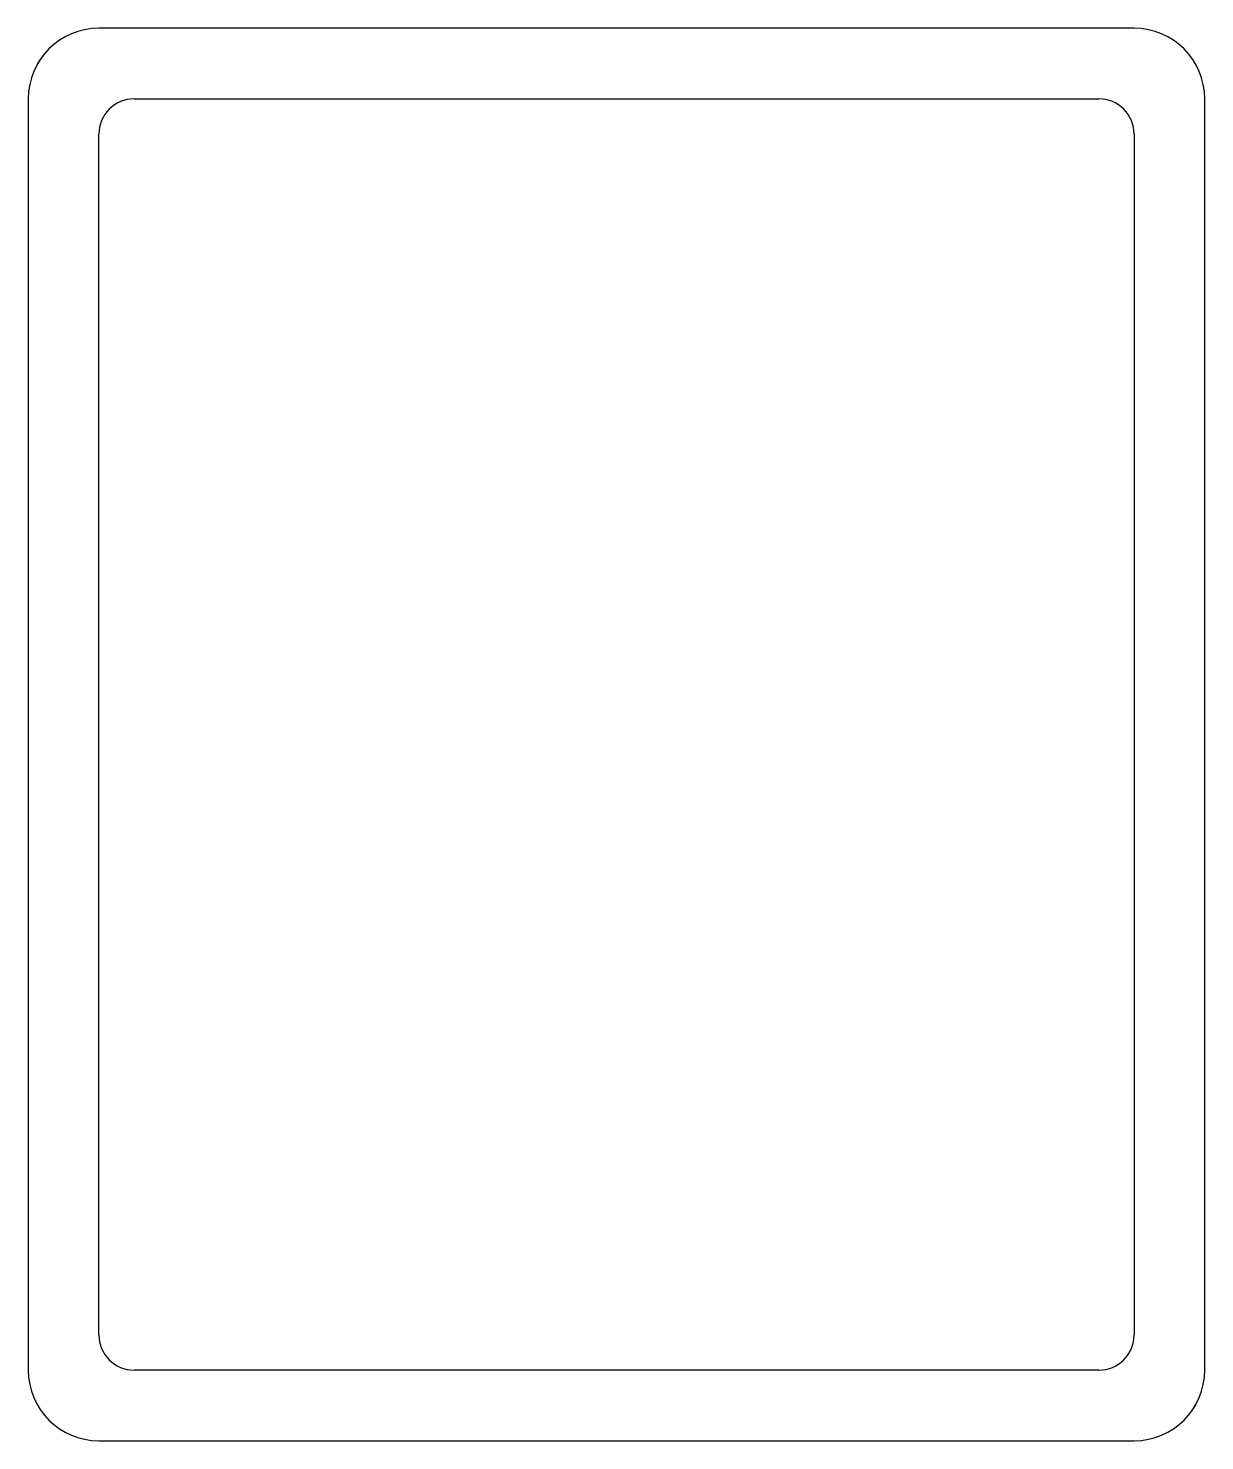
# Model space of a CAD drawing. Header units: metres. Extents: x -25 to 25, y -30 to 30.
import ezdxf

# ---------------------------------------------------------------- set-up
doc = ezdxf.new("R2010")
doc.units = ezdxf.units.M
doc.linetypes.add('Dash', pattern=[6.35, 3.175, -3.175])
doc.layers.add('A-DETL-GENF', color=92, linetype='Continuous', lineweight=18)
doc.layers.add('A-DETL-GENF-HDLN', color=1, linetype='Dash', lineweight=18)

# ---------------------------------------------------------------- blocks, each defined once
blk = doc.blocks.new('28 kokerprofiel - 60x50x3-4433245-00_0 Basismaterialen')
at = {"layer": 'A-DETL-GENF', "lineweight": 25}
for p, q in [((22, 30), (-22, 30)), ((-25, 27), (-25, -27)), ((-20.5, 27), (20.5, 27)), ((25, -27), (25, 27)), ((-22, -25.5), (-22, 25.5)), ((22, 25.5), (22, -25.5)), ((20.5, -27), (-20.5, -27)), ((-22, -30), (22, -30))]:
    blk.add_line(p, q, dxfattribs=at)
for centre, radius, start, end in [((-22, 27), 3, 90, 180), ((22, 27), 3, 360, 90), ((-20.5, 25.5), 1.5, 90, 180), ((20.5, 25.5), 1.5, 0, 90), ((-20.5, -25.5), 1.5, 180, 270), ((20.5, -25.5), 1.5, 270, 0), ((22, -27), 3, 270, 360), ((-22, -27), 3, 180, 270)]:
    blk.add_arc(centre, radius, start, end, dxfattribs=at)
at = {"layer": 'A-DETL-GENF-HDLN'}
for p, q in [((-22, 30), (22, 30)), ((-25, -27), (-25, 27)), ((-20.5, 27), (20.5, 27)), ((25, 27), (25, -27)), ((-22, -25.5), (-22, 25.5)), ((22, 25.5), (22, -25.5)), ((20.5, -27), (-20.5, -27)), ((22, -30), (-22, -30))]:
    blk.add_line(p, q, dxfattribs=at)
for centre, radius, start, end in [((-22, 27), 3, 90, 180), ((22, 27), 3, 360, 90), ((-20.5, 25.5), 1.5, 90, 180), ((20.5, 25.5), 1.5, 360, 90), ((-20.5, -25.5), 1.5, 180, 270), ((20.5, -25.5), 1.5, 270, 0), ((22, -27), 3, 270, 0), ((-22, -27), 3, 180, 270)]:
    blk.add_arc(centre, radius, start, end, dxfattribs=at)

msp = doc.modelspace()

# ---------------------------------------------------------------- block references
msp.add_blockref('28 kokerprofiel - 60x50x3-4433245-00_0 Basismaterialen', (0, 0))

doc.saveas('drawing.dxf')
